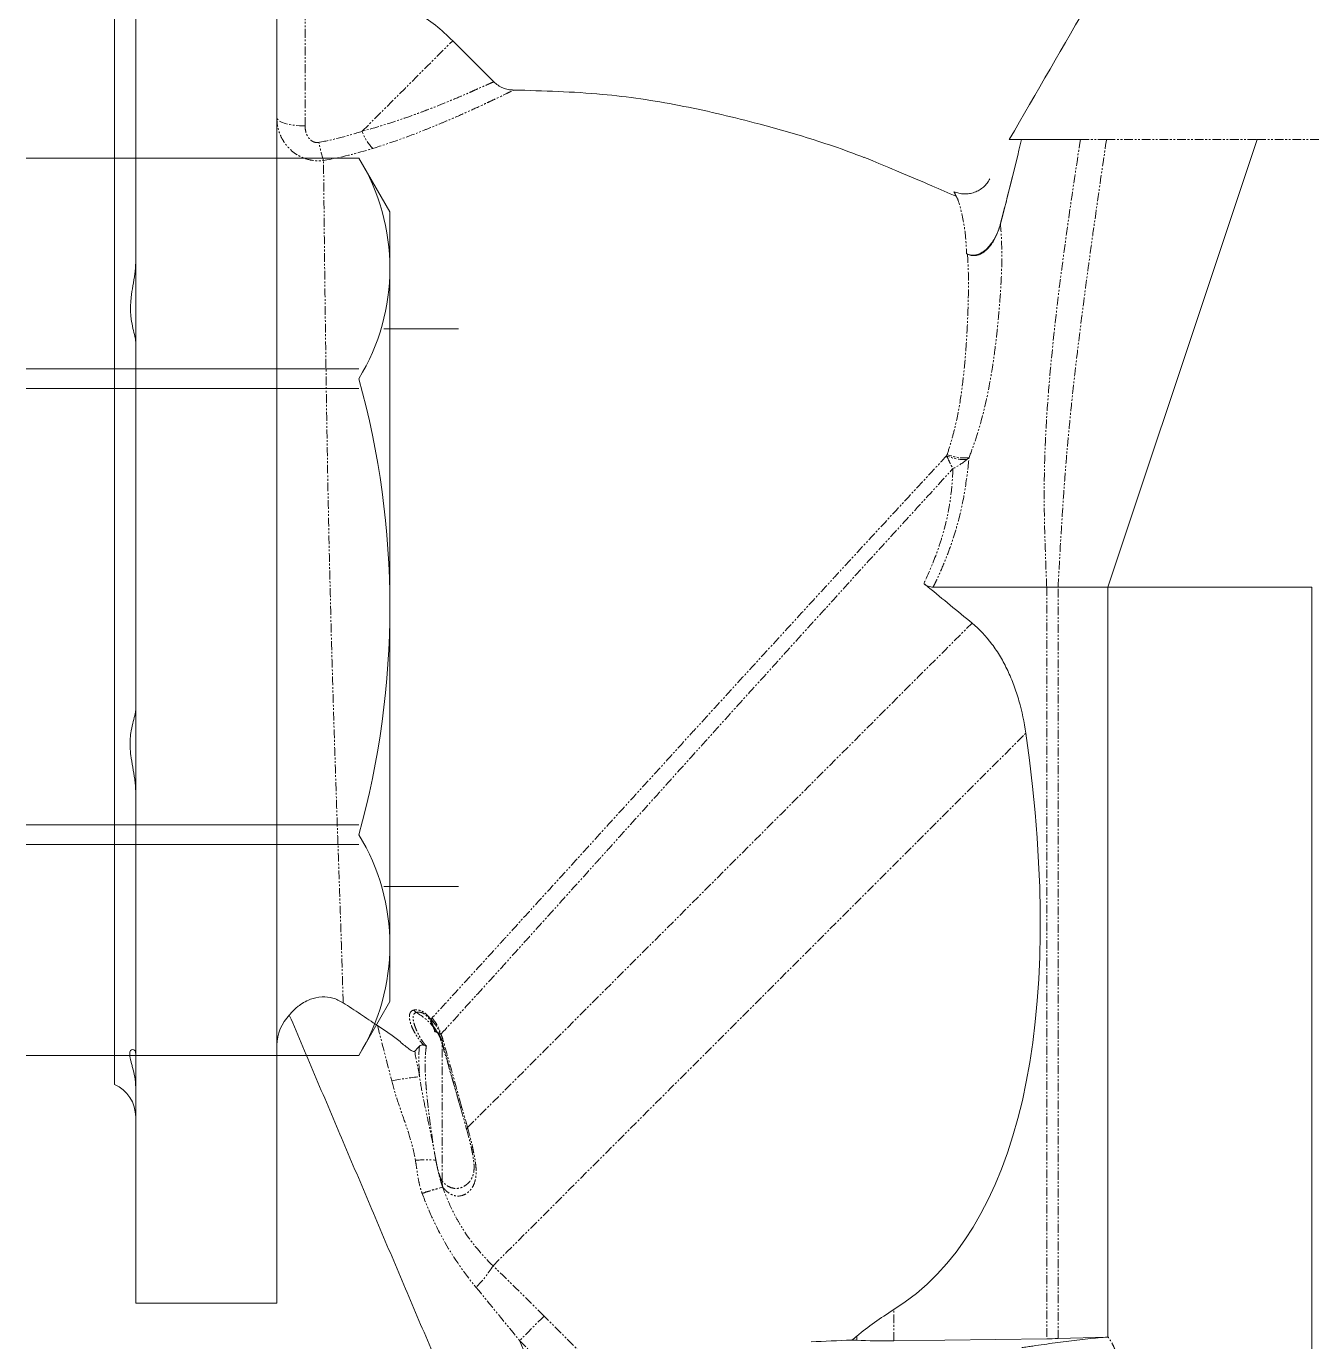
# Model space of a CAD drawing. Extents: x 2569 to 19597, y 1825 to 16548.
# Drawn here: x 16652.9 to 16798.5, y 15071.2 to 15220.3 of the extents above; entities that cross this region are included whole.
import ezdxf

# ---------------------------------------------------------------- set-up
doc = ezdxf.new("R2010")
doc.units = 0
doc.linetypes.add('PHANTOM', pattern=[2.5, 1.25, -0.25, 0.25, -0.25, 0.25, -0.25])
doc.layers.add('SAN-MC-VALVE', color=7, linetype='Continuous', lineweight=5)

# ---------------------------------------------------------------- blocks, each defined once
blk = doc.blocks.new('aaaqww')
at = {"color": 7, "linetype": 'Continuous', "lineweight": 5}
for p, q in [((-386919.99, 108867.11), (-386919.99, 108735.63)), ((-386985.15, 108842.31), (-386984.44, 108842.35)), ((-386957.54, 108842.14), (-386979.2, 108842.43)), ((-386948.86, 108841.91), (-386955.92, 108842.11)), ((-386948.86, 108735.63), (-386948.86, 108841.86)), ((-387086.61, 108727.11), (-387086.61, 108837.11)), ((-387066.61, 108727.11), (-387066.61, 108837.11)), ((-387089.61, 108727.11), (-387089.61, 108806.11)), ((-386957.54, 108735.63), (-386973.63, 108735.63)), ((-386955.92, 108735.63), (-386957.54, 108735.63)), ((-386948.87, 108735.63), (-386955.92, 108735.63)), ((-386919.99, 108735.63), (-386948.86, 108735.63)), ((-387089.61, 108648.11), (-387089.61, 108727.11)), ((-387086.61, 108617.11), (-387086.61, 108727.11)), ((-387066.61, 108617.11), (-387066.61, 108727.11)), ((-386961.11, 108672.21), (-386952.77, 108672.21)), ((-387041.69, 108658.19), (-387035.87, 108664.01))]:
    blk.add_line(p, q, dxfattribs=at)
at = {"color": 7, "linetype": 'PHANTOM', "lineweight": 5}
for p, q in [((-387026.82, 108855.12), (-387032.22, 108842.4)), ((-387032.22, 108842.4), (-387026.82, 108847.8)), ((-387019.27, 108848.4), (-387028.74, 108838.92)), ((-386984.44, 108841.75), (-386984.44, 108842.35)), ((-386979.2, 108842.43), (-386979.2, 108838.01)), ((-386957.54, 108735.63), (-386957.54, 108842.14)), ((-386955.92, 108842.11), (-386955.92, 108735.63)), ((-387043.19, 108819.8), (-387043.19, 108800.36)), ((-387043.19, 108800.36), (-387040.55, 108809.49)), ((-387043.19, 108800.01), (-387043.19, 108800.36)), ((-386952.77, 108672.21), (-386949.07, 108672.21)), ((-386949.07, 108672.21), (-386927.73, 108672.21)), ((-386927.73, 108672.21), (-386802.76, 108672.21)), ((-387062.61, 108670.27), (-387062.61, 108649.11))]:
    blk.add_line(p, q, dxfattribs=at)
at = {"color": 7, "linetype": 'PHANTOM', "lineweight": 5, "flags": 128}
for points in [[(-387028.74, 108838.92), (-387028.9, 108839.08), (-387029.16, 108839.34), (-387029.52, 108839.7), (-387029.95, 108840.13), (-387030.46, 108840.64), (-387031.02, 108841.19), (-387031.61, 108841.79), (-387032.22, 108842.4)], [(-387035.97, 108831.8), (-387035.14, 108830.96), (-387034.05, 108829.88), (-387032.72, 108828.54), (-387031.14, 108826.97), (-387029.33, 108825.16), (-387027.29, 108823.11), (-387025.03, 108820.85), (-387022.56, 108818.38), (-387019.88, 108815.71), (-387017.02, 108812.84), (-387013.98, 108809.8), (-387010.77, 108806.59), (-387007.4, 108803.23), (-387003.9, 108799.73), (-387000.27, 108796.1), (-386996.54, 108792.36), (-386992.7, 108788.53), (-386988.79, 108784.61), (-386984.81, 108780.63), (-386980.78, 108776.61), (-386976.72, 108772.55), (-386972.65, 108768.48), (-386968.58, 108764.4), (-386964.52, 108760.35), (-386960.5, 108756.33)], [(-387044.08, 108816.81), (-387044.08, 108816.81), (-387044.08, 108816.81), (-387044.08, 108816.81), (-387044.08, 108816.81), (-387044.08, 108816.81), (-387044.08, 108816.81), (-387044.08, 108816.81), (-387044.08, 108816.81)], [(-387039.59, 108812.2), (-387037.86, 108810.46), (-387035.9, 108808.51), (-387033.73, 108806.34), (-387031.36, 108803.96), (-387028.79, 108801.4), (-387026.04, 108798.65), (-387023.12, 108795.72), (-387020.04, 108792.64), (-387016.81, 108789.41), (-387013.44, 108786.05), (-387009.96, 108782.57), (-387006.37, 108778.98), (-387002.7, 108775.3), (-386998.94, 108771.55), (-386995.13, 108767.73), (-386991.27, 108763.88), (-386987.39, 108759.99), (-386983.49, 108756.1), (-386979.6, 108752.2), (-386975.73, 108748.33), (-386971.89, 108744.5), (-386968.11, 108740.72)], [(-387054.53, 108671.03), (-387052.38, 108668.88), (-387050.36, 108666.86), (-387048.49, 108664.99), (-387046.8, 108663.3), (-387045.31, 108661.81), (-387044.04, 108660.55), (-387043.01, 108659.51), (-387042.22, 108658.72), (-387041.69, 108658.19)], [(-387062.61, 108670.27), (-387063.39, 108670.25), (-387064.14, 108670.18), (-387064.83, 108670.08), (-387065.44, 108669.93), (-387065.93, 108669.75), (-387066.3, 108669.55), (-387066.53, 108669.33), (-387066.61, 108669.1)]]:
    blk.add_lwpolyline(points, dxfattribs=at)
at = {"color": 7, "linetype": 'PHANTOM', "lineweight": 5}
for centre, radius, start, end in [((-387049.19, 108823.7), 15.5, 31.488, 45.9092), ((-387035.4, 108852.2), 32.47, 250.8994, 256.2857), ((-387034.54, 108854.18), 34.58, 250.6332, 255.6898), ((-387040.45, 108819.93), 2.74, 164.6409, 182.7636), ((-387045.33, 108840.63), 23.85, 266.0492, 273.0071), ((-387039.21, 108812.54), 0.513, 189.4007, 221.6216), ((-387040.04, 108809.56), 0.508, 188.1842, 221.2521), ((-387043.25, 108839.48), 34.62, 258.1869, 264.8099), ((-387049.98, 108802.34), 7.07, 329.7881, 343.7825), ((-387042.7, 108800.08), 0.501, 187.8447, 220.3165), ((-387050.57, 108802.78), 7.81, 298.3328, 321.61), ((-387048.24, 108800.55), 5.04, 313.6181, 341.3909), ((-387048.49, 108800.33), 5.31, 316.6975, 345.2051), ((-387043.66, 108796.96), 1.26, 126.5752, 129.2136), ((-387048.1, 108800.92), 4.76, 320.6776, 331.9296), ((-387048.12, 108800.95), 4.76, 321.1712, 331.3568), ((-387041.69, 108797.97), 2.33, 159.5508, 162.0782), ((-387045, 108793.71), 2.88, 130.414, 140.0668), ((-386969.16, 108711.25), 6.31, 87.2336, 113.9472), ((-386969.26, 108711.11), 6.2, 83.3121, 112.7029), ((-387041.75, 108669.03), 19.24, 161.3867, 169.2907), ((-387048.33, 108668.9), 6.55, 135.8137, 161.0208)]:
    blk.add_arc(centre, radius, start, end, dxfattribs=at)
at = {"color": 7, "linetype": 'Continuous', "lineweight": 5}
for centre, radius, start, end in [((-387091.61, 108810.69), 5, 293.5782, 0), ((-387060.61, 108800.55), 6, 180.0594, 225.7903), ((-387062.61, 108679.11), 29.58, 302.3115, 315)]:
    blk.add_arc(centre, radius, start, end, dxfattribs=at)
for centre, major_axis, ratio, start_param, end_param in [((-386925.22, 108816.5), (108.54, -18.52), 0.170718, 2.184581, 2.249348), ((-387044.84, 108696.88), (51.94, 149.64), 0.410156, 6.135544, 6.148839), ((-386947.06, 108828.1), (49.96, -10.03), 0.205089, 2.310077, 2.456369), ((-386925.4, 108827.81), (49.96, -10.03), 0.205089, 2.268603, 2.310077), ((-387066.3, 108675.42), (84.99, 163.79), 0.405408, 5.424247, 6.250813)]:
    blk.add_ellipse(centre, major_axis=major_axis, ratio=ratio, start_param=start_param, end_param=end_param, dxfattribs=at)
for points, degree in [([(-387034.31, 108868.19), (-387064.84, 108796.26)], 1), ([(-386979.2, 108838.01), (-386981.1, 108839.19), (-386982.84, 108840.45), (-386984.44, 108841.75)], 3), ([(-386948.86, 108841.86), (-386948.86, 108841.87), (-386948.86, 108841.89), (-386948.86, 108841.91)], 3), ([(-387066.61, 108837.11), (-387086.61, 108837.11)], 1), ([(-387046.41, 108800.66), (-387046.66, 108800.93), (-387046.88, 108801.18), (-387047.08, 108801.39)], 3), ([(-387045.79, 108800.55), (-387045.67, 108800.6), (-387045.55, 108800.63), (-387045.42, 108800.65)], 3), ([(-386948.87, 108735.63), (-386941.82, 108714.49), (-386934.78, 108693.35), (-386927.73, 108672.21)], 3), ([(-386948.87, 108735.63), (-386948.86, 108735.63), (-386948.86, 108735.63), (-386948.86, 108735.63)], 3), ([(-386968.89, 108688.37), (-386968.85, 108688.39), (-386968.81, 108688.41), (-386968.77, 108688.43)], 3), ([(-386961.11, 108672.21), (-386962.07, 108676.22), (-386963.03, 108680.23), (-386964.09, 108684.2)], 3), ([(-386964.07, 108684.07), (-386963.03, 108680.14), (-386962.07, 108676.18), (-386961.11, 108672.21)], 3), ([(-386970.68, 108679.59), (-386970.33, 108680.29)], 1), ([(-386951.27, 108652.21), (-386955.13, 108658.88), (-386958.99, 108665.55), (-386962.84, 108672.21)], 3), ([(-386961.23, 108672.21), (-386962.06, 108672.21), (-386962.6, 108672.21), (-386962.84, 108672.21)], 3), ([(-386961.23, 108672.21), (-386961.19, 108672.21), (-386961.15, 108672.21), (-386961.11, 108672.21)], 3)]:
    blk.add_open_spline(points, degree=degree, dxfattribs=at)
at = {"color": 7, "linetype": 'PHANTOM', "lineweight": 5}
for points, knots in [([(-386947.37, 108846.28), (-386947.38, 108845.87), (-386947.41, 108845.47), (-386947.52, 108844.87), (-386947.56, 108844.68), (-386947.66, 108844.29), (-386947.72, 108844.09), (-386947.91, 108843.53), (-386948.07, 108843.17), (-386948.43, 108842.49), (-386948.64, 108842.16), (-386948.86, 108841.86)], [0, 0, 0, 0, 0.25, 0.25, 0.375, 0.375, 0.5, 0.5, 0.75, 0.75, 1, 1, 1, 1]), ([(-387046.01, 108821.56), (-387045.57, 108822.76), (-387045.07, 108823.95), (-387043.99, 108826.29), (-387043.4, 108827.43), (-387041.49, 108830.76), (-387040.04, 108832.85), (-387038.4, 108834.83)], [0, 0, 0, 0, 0.25, 0.25, 0.5, 0.5, 1, 1, 1, 1]), ([(-387035.97, 108831.8), (-387037.58, 108830.25), (-387038.98, 108828.55), (-387040.48, 108826.23), (-387040.76, 108825.75), (-387041.31, 108824.78), (-387041.57, 108824.29), (-387042.3, 108822.77), (-387042.73, 108821.73), (-387043.09, 108820.67)], [0, 0, 0, 0, 0.5, 0.5, 0.625, 0.625, 0.75, 0.75, 1, 1, 1, 1]), ([(-387043.09, 108820.67), (-387042.79, 108821.05), (-387042.48, 108821.32), (-387041.87, 108821.71), (-387041.57, 108821.83), (-387040.96, 108821.93), (-387040.66, 108821.92), (-387040.07, 108821.75), (-387039.78, 108821.6), (-387039.38, 108821.26), (-387039.25, 108821.13), (-387038.99, 108820.82), (-387038.88, 108820.64), (-387038.66, 108820.2), (-387038.57, 108819.95), (-387038.46, 108819.5), (-387038.43, 108819.34), (-387038.39, 108818.99), (-387038.37, 108818.8), (-387038.37, 108818.39), (-387038.37, 108818.17), (-387038.41, 108817.69), (-387038.43, 108817.45), (-387038.5, 108816.93), (-387038.54, 108816.67), (-387038.64, 108816.12), (-387038.7, 108815.84), (-387038.82, 108815.28), (-387038.88, 108815), (-387039.01, 108814.43), (-387039.08, 108814.15), (-387039.3, 108813.3), (-387039.44, 108812.74), (-387039.59, 108812.2)], [0, 0, 0, 0, 0.125, 0.125, 0.25, 0.25, 0.375, 0.375, 0.5, 0.5, 0.5625, 0.5625, 0.625, 0.625, 0.6875, 0.6875, 0.71875, 0.71875, 0.75, 0.75, 0.78125, 0.78125, 0.8125, 0.8125, 0.84375, 0.84375, 0.875, 0.875, 0.90625, 0.90625, 0.9375, 0.9375, 1, 1, 1, 1]), ([(-387046.98, 108816.84), (-387046.91, 108817.23), (-387046.85, 108817.62), (-387046.74, 108818.41), (-387046.68, 108818.81), (-387046.55, 108819.59), (-387046.47, 108819.98), (-387046.28, 108820.76), (-387046.16, 108821.14), (-387046.03, 108821.52)], [0, 0, 0, 0, 0.25, 0.25, 0.5, 0.5, 0.75, 0.75, 1, 1, 1, 1]), ([(-387043.1, 108820.65), (-387043.16, 108820.5), (-387043.21, 108820.35), (-387043.31, 108820.04), (-387043.36, 108819.89), (-387043.45, 108819.59), (-387043.49, 108819.44), (-387043.57, 108819.13), (-387043.62, 108818.97), (-387043.82, 108818.17), (-387043.96, 108817.5), (-387044.08, 108816.81)], [0, 0, 0, 0, 0.125, 0.125, 0.25, 0.25, 0.375, 0.375, 0.5, 0.5, 1, 1, 1, 1]), ([(-387043.19, 108819.8), (-387043.23, 108819.74), (-387043.27, 108819.67), (-387043.36, 108819.5), (-387043.4, 108819.4), (-387043.49, 108819.18), (-387043.53, 108819.06), (-387043.61, 108818.81), (-387043.65, 108818.68), (-387043.77, 108818.28), (-387043.84, 108817.99), (-387043.97, 108817.41), (-387044.03, 108817.11), (-387044.08, 108816.81)], [0, 0, 0, 0, 0.125, 0.125, 0.25, 0.25, 0.375, 0.375, 0.5, 0.5, 0.75, 0.75, 1, 1, 1, 1]), ([(-387039.72, 108812.46), (-387039.58, 108812.96), (-387039.44, 108813.47), (-387039.24, 108814.26), (-387039.18, 108814.53), (-387039.06, 108815.06), (-387039, 108815.32), (-387038.89, 108815.84), (-387038.85, 108816.11), (-387038.76, 108816.61), (-387038.73, 108816.85), (-387038.68, 108817.31), (-387038.67, 108817.54), (-387038.66, 108817.94), (-387038.67, 108818.13), (-387038.7, 108818.46), (-387038.73, 108818.62), (-387038.8, 108818.89), (-387038.83, 108819.01), (-387038.96, 108819.35), (-387039.07, 108819.54), (-387039.29, 108819.86), (-387039.41, 108820), (-387039.65, 108820.23), (-387039.78, 108820.33), (-387040.17, 108820.59), (-387040.43, 108820.71), (-387040.98, 108820.84), (-387041.26, 108820.85), (-387041.81, 108820.77), (-387042.09, 108820.67), (-387042.64, 108820.34), (-387042.92, 108820.11), (-387043.19, 108819.8)], [0, 0, 0, 0, 0.0625, 0.0625, 0.09375, 0.09375, 0.125, 0.125, 0.15625, 0.15625, 0.1875, 0.1875, 0.21875, 0.21875, 0.25, 0.25, 0.28125, 0.28125, 0.3125, 0.3125, 0.375, 0.375, 0.4375, 0.4375, 0.5, 0.5, 0.625, 0.625, 0.75, 0.75, 0.875, 0.875, 1, 1, 1, 1]), ([(-387050.33, 108805.59), (-387050.09, 108806.54), (-387049.81, 108807.47), (-387049.2, 108809.33), (-387048.87, 108810.26), (-387048.23, 108812.11), (-387047.92, 108813.04), (-387047.51, 108814.45), (-387047.38, 108814.92), (-387047.16, 108815.87), (-387047.06, 108816.35), (-387046.98, 108816.84)], [0, 0, 0, 0, 0.25, 0.25, 0.5, 0.5, 0.75, 0.75, 0.875, 0.875, 1, 1, 1, 1]), ([(-387044.08, 108816.81), (-387044.26, 108815.8), (-387044.45, 108814.79), (-387044.85, 108812.79), (-387045.07, 108811.8), (-387045.49, 108809.83), (-387045.7, 108808.85), (-387046.08, 108806.91), (-387046.25, 108805.95), (-387046.38, 108804.99)], [0, 0, 0, 0, 0.25, 0.25, 0.5, 0.5, 0.75, 0.75, 1, 1, 1, 1]), ([(-387044.08, 108816.81), (-387044.22, 108816.02), (-387044.35, 108815.23), (-387044.59, 108813.67), (-387044.71, 108812.89), (-387044.92, 108811.36), (-387045.02, 108810.59), (-387045.2, 108809.11), (-387045.28, 108808.39), (-387045.38, 108807.34), (-387045.41, 108807), (-387045.47, 108806.32), (-387045.49, 108805.98), (-387045.56, 108804.99), (-387045.58, 108804.37), (-387045.6, 108803.48), (-387045.6, 108803.19), (-387045.59, 108802.63), (-387045.58, 108802.35), (-387045.54, 108801.57), (-387045.5, 108801.08), (-387045.42, 108800.65)], [0, 0, 0, 0, 0.125, 0.125, 0.25, 0.25, 0.375, 0.375, 0.5, 0.5, 0.5625, 0.5625, 0.625, 0.625, 0.75, 0.75, 0.8125, 0.8125, 0.875, 0.875, 1, 1, 1, 1]), ([(-387040.43, 108809.22), (-387040.94, 108807.38), (-387041.46, 108805.53), (-387041.98, 108803.69), (-387042.34, 108802.38), (-387042.71, 108801.07), (-387043.08, 108799.76)], [0, 0, 0, 0, 0.006, 0.006, 0.006, 0.01026476, 0.01026476, 0.01026476, 0.01026476]), ([(-387046.41, 108800.66), (-387046.47, 108801.28), (-387046.5, 108801.96), (-387046.48, 108803.4), (-387046.44, 108804.17), (-387046.38, 108804.99)], [0, 0, 0, 0, 0.5, 0.5, 1, 1, 1, 1]), ([(-387047.21, 108795.56), (-387047.38, 108795.6), (-387047.52, 108795.68), (-387047.66, 108795.84), (-387047.7, 108795.91), (-387047.77, 108796.04), (-387047.79, 108796.11), (-387047.84, 108796.35), (-387047.84, 108796.52), (-387047.8, 108796.9), (-387047.76, 108797.1), (-387047.63, 108797.54), (-387047.55, 108797.77), (-387047.34, 108798.26), (-387047.21, 108798.52), (-387046.9, 108799.07), (-387046.72, 108799.36), (-387046.3, 108799.96), (-387046.06, 108800.27), (-387045.79, 108800.55)], [0, 0, 0, 0, 0.125, 0.125, 0.1875, 0.1875, 0.25, 0.25, 0.375, 0.375, 0.5, 0.5, 0.625, 0.625, 0.75, 0.75, 0.875, 0.875, 1, 1, 1, 1]), ([(-387045.42, 108800.65), (-387045.55, 108800.52), (-387045.67, 108800.38), (-387045.89, 108800.11), (-387045.99, 108799.96), (-387046.26, 108799.55), (-387046.41, 108799.28), (-387046.66, 108798.78), (-387046.77, 108798.54), (-387046.96, 108798.08), (-387047.04, 108797.86), (-387047.18, 108797.44), (-387047.23, 108797.24), (-387047.3, 108796.87), (-387047.32, 108796.7), (-387047.31, 108796.46), (-387047.29, 108796.39), (-387047.25, 108796.25), (-387047.23, 108796.19), (-387047.12, 108796.03), (-387047.01, 108795.95), (-387046.87, 108795.91)], [0, 0, 0, 0, 0.0625, 0.0625, 0.125, 0.125, 0.25, 0.25, 0.375, 0.375, 0.5, 0.5, 0.625, 0.625, 0.75, 0.75, 0.8125, 0.8125, 0.875, 0.875, 1, 1, 1, 1]), ([(-387043.87, 108798.78), (-387043.76, 108798.87), (-387043.64, 108798.99), (-387043.47, 108799.29), (-387043.41, 108799.41), (-387043.29, 108799.68), (-387043.24, 108799.84), (-387043.19, 108800.01)], [0, 0, 0, 0, 0.5, 0.5, 0.75, 0.75, 1, 1, 1, 1]), ([(-387046.87, 108795.91), (-387046.72, 108795.85), (-387046.54, 108795.83), (-387046.22, 108795.88), (-387046.09, 108795.92), (-387045.83, 108796.04), (-387045.69, 108796.13), (-387045.47, 108796.31), (-387045.4, 108796.37), (-387045.27, 108796.51), (-387045.2, 108796.59), (-387045.03, 108796.81), (-387044.93, 108796.96), (-387044.76, 108797.25), (-387044.69, 108797.39), (-387044.56, 108797.67), (-387044.5, 108797.8), (-387044.45, 108797.93)], [0, 0, 0, 0, 0.25, 0.25, 0.375, 0.375, 0.5, 0.5, 0.5625, 0.5625, 0.625, 0.625, 0.75, 0.75, 0.875, 0.875, 1, 1, 1, 1]), ([(-387044.77, 108796.9), (-387044.73, 108797.06), (-387044.66, 108797.24), (-387044.54, 108797.58), (-387044.48, 108797.75), (-387044.42, 108797.91)], [0, 0, 0, 0, 0.5, 0.5, 1, 1, 1, 1]), ([(-387043.91, 108798.68), (-387043.84, 108798.72), (-387043.76, 108798.76), (-387043.62, 108798.86), (-387043.54, 108798.92), (-387043.47, 108798.94)], [0, 0, 0, 0, 0.5, 0.5, 1, 1, 1, 1]), ([(-387043.36, 108798.97), (-387042.61, 108798.15), (-387041.77, 108797.23), (-387039.96, 108795.23), (-387038.97, 108794.15), (-387036.84, 108791.81), (-387035.7, 108790.55), (-387033.87, 108788.53), (-387033.25, 108787.83), (-387031.96, 108786.41), (-387031.3, 108785.68), (-387029.29, 108783.46), (-387027.9, 108781.91), (-387025, 108778.69), (-387023.49, 108777.02), (-387021.54, 108774.85), (-387021.15, 108774.42), (-387020.35, 108773.53), (-387019.95, 108773.09), (-387018.74, 108771.75), (-387017.93, 108770.84), (-387015.47, 108768.11), (-387013.81, 108766.26), (-387010.42, 108762.5), (-387008.7, 108760.58), (-387006.07, 108757.67), (-387005.19, 108756.69), (-387003.41, 108754.72), (-387002.52, 108753.73), (-386999.85, 108750.77), (-386998.07, 108748.81), (-386994.52, 108744.88), (-386992.75, 108742.92), (-386990.1, 108739.99), (-386989.21, 108739.02), (-386987.44, 108737.07), (-386986.56, 108736.09), (-386983.93, 108733.2), (-386982.22, 108731.31), (-386978.85, 108727.61), (-386977.19, 108725.8), (-386973.96, 108722.26), (-386972.37, 108720.52), (-386970.82, 108718.83)], [0, 0, 0, 0, 0.0625, 0.0625, 0.125, 0.125, 0.1875, 0.1875, 0.21875, 0.21875, 0.25, 0.25, 0.3125, 0.3125, 0.375, 0.375, 0.390625, 0.390625, 0.40625, 0.40625, 0.4375, 0.4375, 0.5, 0.5, 0.5625, 0.5625, 0.59375, 0.59375, 0.625, 0.625, 0.6875, 0.6875, 0.75, 0.75, 0.78125, 0.78125, 0.8125, 0.8125, 0.875, 0.875, 0.9375, 0.9375, 1, 1, 1, 1]), ([(-387044.77, 108796.9), (-387044.86, 108796.77), (-387044.96, 108796.64), (-387045.17, 108796.4), (-387045.28, 108796.29), (-387045.51, 108796.07), (-387045.63, 108795.98), (-387045.87, 108795.82), (-387045.99, 108795.75), (-387046.22, 108795.65), (-387046.33, 108795.61), (-387046.53, 108795.56), (-387046.63, 108795.54), (-387046.9, 108795.51), (-387047.06, 108795.53), (-387047.21, 108795.56)], [0, 0, 0, 0, 0.125, 0.125, 0.25, 0.25, 0.375, 0.375, 0.5, 0.5, 0.625, 0.625, 0.75, 0.75, 1, 1, 1, 1]), ([(-386971.72, 108717.01), (-386972.49, 108717.85), (-386973.28, 108718.69), (-386974.87, 108720.41), (-386975.67, 108721.27), (-386978.1, 108723.9), (-386979.75, 108725.69), (-386983.13, 108729.34), (-386984.84, 108731.21), (-386987.04, 108733.59), (-386987.48, 108734.07), (-386988.36, 108735.03), (-386988.81, 108735.52), (-386990.14, 108736.97), (-386991.03, 108737.94), (-386993.7, 108740.85), (-386995.48, 108742.79), (-386999.05, 108746.69), (-387000.84, 108748.64), (-387003.52, 108751.58), (-387004.42, 108752.56), (-387006.21, 108754.52), (-387007.1, 108755.5), (-387009.75, 108758.4), (-387011.48, 108760.31), (-387014.9, 108764.06), (-387016.57, 108765.9), (-387019.05, 108768.62), (-387019.87, 108769.52), (-387021.49, 108771.3), (-387022.29, 108772.19), (-387024.66, 108774.78), (-387026.17, 108776.45), (-387029.09, 108779.66), (-387030.5, 108781.21), (-387032.52, 108783.43), (-387033.18, 108784.16), (-387034.15, 108785.22), (-387034.47, 108785.57), (-387035.1, 108786.26), (-387035.41, 108786.61), (-387036.94, 108788.29), (-387038.09, 108789.54), (-387040.23, 108791.88), (-387041.22, 108792.97), (-387043.04, 108794.96), (-387043.87, 108795.86), (-387044.63, 108796.68)], [0, 0, 0, 0, 0.03125, 0.03125, 0.0625, 0.0625, 0.125, 0.125, 0.1875, 0.1875, 0.203125, 0.203125, 0.21875, 0.21875, 0.25, 0.25, 0.3125, 0.3125, 0.375, 0.375, 0.40625, 0.40625, 0.4375, 0.4375, 0.5, 0.5, 0.5625, 0.5625, 0.59375, 0.59375, 0.625, 0.625, 0.6875, 0.6875, 0.75, 0.75, 0.78125, 0.78125, 0.796875, 0.796875, 0.8125, 0.8125, 0.875, 0.875, 0.9375, 0.9375, 1, 1, 1, 1]), ([(-387057.21, 108794.51), (-387057.23, 108793.89), (-387057.25, 108793), (-387057.3, 108791.56), (-387057.31, 108791.26), (-387057.33, 108790.62), (-387057.34, 108790.28), (-387057.37, 108789.23), (-387057.39, 108788.48), (-387057.47, 108786.06), (-387057.53, 108784.24), (-387057.62, 108781.71), (-387057.64, 108781.19), (-387057.67, 108780.12), (-387057.69, 108779.57), (-387057.75, 108777.91), (-387057.79, 108776.76), (-387057.91, 108773.2), (-387058, 108770.68), (-387058.14, 108766.69), (-387058.18, 108765.33), (-387058.25, 108763.22), (-387058.28, 108762.51), (-387058.32, 108761.09), (-387058.35, 108760.37), (-387058.47, 108756.76), (-387058.56, 108753.79), (-387058.7, 108749.21), (-387058.74, 108747.67), (-387058.81, 108745.33), (-387058.83, 108744.54), (-387058.88, 108742.96), (-387058.9, 108742.16), (-387059, 108738.17), (-387059.08, 108734.97), (-387059.23, 108728.57), (-387059.3, 108725.36), (-387059.39, 108720.55), (-387059.42, 108718.94), (-387059.47, 108715.76), (-387059.5, 108714.2), (-387059.58, 108709.55), (-387059.62, 108706.54), (-387059.68, 108702.13), (-387059.7, 108700.68), (-387059.74, 108697.82), (-387059.76, 108696.43), (-387059.81, 108692.37), (-387059.84, 108689.82), (-387059.88, 108686.22), (-387059.89, 108685.06), (-387059.91, 108682.82), (-387059.93, 108681.74), (-387059.96, 108678.66), (-387059.98, 108676.81), (-387059.99, 108675.17)], [0, 0, 0, 0, 0.0625, 0.0625, 0.078125, 0.078125, 0.09375, 0.09375, 0.125, 0.125, 0.1875, 0.1875, 0.203125, 0.203125, 0.21875, 0.21875, 0.25, 0.25, 0.3125, 0.3125, 0.34375, 0.34375, 0.359375, 0.359375, 0.375, 0.375, 0.4375, 0.4375, 0.46875, 0.46875, 0.484375, 0.484375, 0.5, 0.5, 0.5625, 0.5625, 0.625, 0.625, 0.65625, 0.65625, 0.6875, 0.6875, 0.75, 0.75, 0.78125, 0.78125, 0.8125, 0.8125, 0.875, 0.875, 0.90625, 0.90625, 0.9375, 0.9375, 1, 1, 1, 1]), ([(-386970.82, 108718.83), (-386970.87, 108720.11), (-386970.96, 108721.41), (-386971.3, 108724.05), (-386971.55, 108725.39), (-386972.05, 108727.44), (-386972.25, 108728.13), (-386972.67, 108729.52), (-386972.91, 108730.21), (-386973.68, 108732.3), (-386974.28, 108733.7), (-386974.95, 108735.11)], [0, 0, 0, 0, 0.25, 0.25, 0.5, 0.5, 0.625, 0.625, 0.75, 0.75, 1, 1, 1, 1]), ([(-386973.63, 108735.63), (-386973.53, 108735.43), (-386973.43, 108735.23), (-386973.24, 108734.84), (-386973.15, 108734.64), (-386972.87, 108734.04), (-386972.7, 108733.65), (-386972.18, 108732.47), (-386971.86, 108731.68), (-386971.26, 108730.12), (-386970.99, 108729.34), (-386970.49, 108727.78), (-386970.26, 108727), (-386969.65, 108724.7), (-386969.34, 108723.18), (-386968.86, 108720.19), (-386968.68, 108718.72), (-386968.54, 108717.27)], [0, 0, 0, 0, 0.03125, 0.03125, 0.0625, 0.0625, 0.125, 0.125, 0.25, 0.25, 0.375, 0.375, 0.5, 0.5, 0.75, 0.75, 1, 1, 1, 1]), ([(-386957.54, 108735.63), (-386957.6, 108734.12), (-386957.76, 108730.08), (-386957.91, 108724.73), (-386957.88, 108719.46), (-386957.75, 108715), (-386957.23, 108706.17), (-386956.28, 108697.3), (-386955.23, 108689.16), (-386954.27, 108682.12), (-386953.4, 108676.39), (-386952.77, 108672.21)], [0, 0, 0, 0, 0.078125, 0.208333, 0.270833, 0.333333, 0.416667, 0.666667, 0.713542, 0.791667, 1, 1, 1, 1]), ([(-386955.92, 108735.63), (-386955.84, 108734.05), (-386955.61, 108729.83), (-386955.28, 108724.29), (-386954.88, 108718.96), (-386954.51, 108714.53), (-386953.66, 108705.93), (-386952.61, 108697.47), (-386951.53, 108689.44), (-386950.56, 108682.4), (-386949.7, 108676.5), (-386949.07, 108672.21)], [0, 0, 0, 0, 0.078125, 0.208333, 0.270833, 0.333333, 0.416667, 0.666667, 0.713542, 0.791667, 1, 1, 1, 1]), ([(-386971.72, 108717.01), (-386971.57, 108717.35), (-386971.41, 108717.68), (-386971.11, 108718.28), (-386970.96, 108718.57), (-386970.82, 108718.83)], [0, 0, 0, 0, 0.5, 0.5, 1, 1, 1, 1]), ([(-386968.77, 108688.43), (-386968.7, 108689.28), (-386968.66, 108690.19), (-386968.62, 108692.08), (-386968.62, 108693.07), (-386968.65, 108695.15), (-386968.68, 108696.23), (-386968.78, 108698.49), (-386968.84, 108699.67), (-386969, 108702.11), (-386969.09, 108703.37), (-386969.35, 108705.94), (-386969.5, 108707.25), (-386969.9, 108709.93), (-386970.14, 108711.29), (-386970.62, 108713.35), (-386970.8, 108714.04), (-386971.19, 108715.43), (-386971.41, 108716.13), (-386971.65, 108716.83)], [0, 0, 0, 0, 0.125, 0.125, 0.25, 0.25, 0.375, 0.375, 0.5, 0.5, 0.625, 0.625, 0.75, 0.75, 0.875, 0.875, 0.9375, 0.9375, 1, 1, 1, 1]), ([(-386968.54, 108717.27), (-386968.22, 108716.44), (-386967.92, 108715.61), (-386967.37, 108713.95), (-386967.12, 108713.12), (-386966.43, 108710.65), (-386966.06, 108709.02), (-386965.44, 108705.81), (-386965.18, 108704.23), (-386964.87, 108701.92), (-386964.77, 108701.16), (-386964.59, 108699.67), (-386964.52, 108698.93), (-386964.3, 108696.78), (-386964.19, 108695.41), (-386964.02, 108692.82), (-386963.95, 108691.59), (-386963.89, 108689.25), (-386963.89, 108688.15), (-386963.95, 108686.07), (-386964.01, 108685.1), (-386964.09, 108684.2)], [0, 0, 0, 0, 0.0625, 0.0625, 0.125, 0.125, 0.25, 0.25, 0.375, 0.375, 0.4375, 0.4375, 0.5, 0.5, 0.625, 0.625, 0.75, 0.75, 0.875, 0.875, 1, 1, 1, 1]), ([(-386970.33, 108680.29), (-386970.28, 108680.39), (-386970.08, 108680.76), (-386969.73, 108681.95), (-386969.33, 108683.75), (-386969, 108685.9), (-386968.93, 108687.55), (-386968.89, 108688.37)], [0, 0, 0, 0, 0.080956, 0.319453, 0.559542, 0.779235, 1, 1, 1, 1]), ([(-387066.61, 108669.1), (-387066.61, 108669.52), (-387066.57, 108669.94), (-387066.41, 108670.76), (-387066.28, 108671.16), (-387065.96, 108671.94), (-387065.75, 108672.31), (-387065.28, 108673), (-387065.01, 108673.32), (-387064.39, 108673.91), (-387064.05, 108674.16), (-387063.51, 108674.49), (-387063.32, 108674.59), (-387062.93, 108674.77), (-387062.73, 108674.85), (-387062.12, 108675.05), (-387061.7, 108675.14), (-387060.85, 108675.22), (-387060.42, 108675.22), (-387059.99, 108675.17)], [0, 0, 0, 0, 0.125, 0.125, 0.25, 0.25, 0.375, 0.375, 0.5, 0.5, 0.625, 0.625, 0.6875, 0.6875, 0.75, 0.75, 0.875, 0.875, 1, 1, 1, 1]), ([(-387060.66, 108672.6), (-387060.81, 108672.63), (-387060.96, 108672.63), (-387061.25, 108672.59), (-387061.39, 108672.54), (-387061.65, 108672.4), (-387061.77, 108672.31), (-387061.98, 108672.11), (-387062.07, 108672), (-387062.23, 108671.76), (-387062.3, 108671.64), (-387062.42, 108671.38), (-387062.46, 108671.24), (-387062.57, 108670.83), (-387062.61, 108670.56), (-387062.61, 108670.27)], [0, 0, 0, 0, 0.125, 0.125, 0.25, 0.25, 0.375, 0.375, 0.5, 0.5, 0.625, 0.625, 0.75, 0.75, 1, 1, 1, 1]), ([(-387054.53, 108671.03), (-387055.5, 108671.35), (-387056.5, 108671.64), (-387058.55, 108672.17), (-387059.59, 108672.41), (-387060.66, 108672.6)], [0, 0, 0, 0, 0.5, 0.5, 1, 1, 1, 1]), ([(-387053.03, 108673.46), (-387050.42, 108672.65), (-387048, 108671.77), (-387045.2, 108670.66), (-387044.65, 108670.44), (-387043.58, 108670), (-387043.06, 108669.78), (-387041.55, 108669.14), (-387040.61, 108668.73), (-387038.88, 108667.95), (-387038.08, 108667.58), (-387036.98, 108667.07), (-387036.63, 108666.91), (-387035.98, 108666.6), (-387035.68, 108666.46), (-387034.83, 108666.05), (-387034.35, 108665.82), (-387033.76, 108665.53), (-387033.58, 108665.45), (-387033.27, 108665.3), (-387033.14, 108665.24), (-387033.03, 108665.18)], [0, 0, 0, 0, 0.25, 0.25, 0.3125, 0.3125, 0.375, 0.375, 0.5, 0.5, 0.625, 0.625, 0.6875, 0.6875, 0.75, 0.75, 0.875, 0.875, 0.9375, 0.9375, 1, 1, 1, 1]), ([(-387035.87, 108664.01), (-387035.98, 108664.06), (-387036.11, 108664.12), (-387036.41, 108664.25), (-387036.58, 108664.33), (-387037.15, 108664.58), (-387037.6, 108664.78), (-387038.4, 108665.13), (-387038.69, 108665.26), (-387039.3, 108665.53), (-387039.62, 108665.67), (-387040.64, 108666.11), (-387041.39, 108666.42), (-387043.01, 108667.09), (-387043.88, 108667.44), (-387045.28, 108667.98), (-387045.76, 108668.17), (-387046.76, 108668.54), (-387047.26, 108668.73), (-387049.86, 108669.65), (-387052.1, 108670.38), (-387054.53, 108671.03)], [0, 0, 0, 0, 0.0625, 0.0625, 0.125, 0.125, 0.25, 0.25, 0.3125, 0.3125, 0.375, 0.375, 0.5, 0.5, 0.625, 0.625, 0.6875, 0.6875, 0.75, 0.75, 1, 1, 1, 1])]:
    blk.add_open_spline(points, degree=3, knots=knots, dxfattribs=at)
for points in [[(-387038.4, 108834.83), (-387036.33, 108837.34), (-387034.27, 108839.86), (-387032.22, 108842.4)], [(-387028.74, 108838.92), (-387031.14, 108836.52), (-387033.55, 108834.15), (-387035.97, 108831.8)], [(-387046.03, 108821.52), (-387046.02, 108821.53), (-387046.02, 108821.54), (-387046.01, 108821.56)], [(-387043.09, 108820.67), (-387043.09, 108820.67), (-387043.1, 108820.66), (-387043.1, 108820.65)], [(-387040.55, 108809.49), (-387040.27, 108810.48), (-387039.99, 108811.47), (-387039.72, 108812.46)], [(-387039.59, 108812.2), (-387039.87, 108811.21), (-387040.15, 108810.22), (-387040.43, 108809.22)], [(-387043.19, 108800.01), (-387042.31, 108803.17), (-387041.43, 108806.33), (-387040.55, 108809.49)], [(-387052.35, 108797.76), (-387051.67, 108800.37), (-387051, 108802.98), (-387050.33, 108805.59)], [(-387046.38, 108804.99), (-387046.61, 108803.79), (-387046.84, 108802.59), (-387047.08, 108801.39)], [(-387043.08, 108799.76), (-387043.16, 108799.47), (-387043.25, 108799.2), (-387043.36, 108798.97)], [(-387044.45, 108797.93), (-387044.35, 108798.17), (-387044.28, 108798.4), (-387044.23, 108798.61)], [(-387044.42, 108797.91), (-387044.42, 108797.93), (-387044.41, 108797.95), (-387044.4, 108797.97)], [(-387044.4, 108797.97), (-387044.33, 108798.19), (-387044.27, 108798.41), (-387044.23, 108798.61)], [(-387044.23, 108798.61), (-387044.12, 108798.63), (-387044, 108798.67), (-387043.87, 108798.78)], [(-387043.93, 108798.67), (-387044.04, 108798.62), (-387044.13, 108798.6), (-387044.23, 108798.61)], [(-387043.93, 108798.67), (-387043.92, 108798.67), (-387043.92, 108798.68), (-387043.91, 108798.68)], [(-387043.47, 108798.94), (-387043.43, 108798.95), (-387043.4, 108798.96), (-387043.36, 108798.97)], [(-387044.63, 108796.68), (-387044.68, 108796.74), (-387044.73, 108796.82), (-387044.77, 108796.9)], [(-386968.85, 108717.55), (-386969.47, 108718.06), (-386970.13, 108718.49), (-386970.82, 108718.83)], [(-386968.85, 108717.55), (-386968.74, 108717.46), (-386968.64, 108717.36), (-386968.54, 108717.27)], [(-386971.65, 108716.83), (-386971.67, 108716.89), (-386971.7, 108716.95), (-386971.72, 108717.01)], [(-387059.99, 108675.17), (-387057.57, 108674.75), (-387055.26, 108674.16), (-387053.03, 108673.46)]]:
    blk.add_open_spline(points, degree=3, dxfattribs=at)
at = {"color": 7, "linetype": 'Continuous', "lineweight": 5}
for points, knots in [([(-386948.86, 108841.91), (-386949.76, 108841.95), (-386950.72, 108842.03), (-386952.22, 108842.19), (-386952.73, 108842.25), (-386953.76, 108842.38), (-386954.28, 108842.44), (-386955.83, 108842.65), (-386956.87, 108842.79), (-386958.44, 108843.01), (-386958.97, 108843.09), (-386959.76, 108843.2), (-386960.02, 108843.24), (-386960.54, 108843.31), (-386960.81, 108843.35), (-386961.07, 108843.39)], [0, 0, 0, 0, 0.25, 0.25, 0.375, 0.375, 0.5, 0.5, 0.75, 0.75, 0.875, 0.875, 0.9375, 0.9375, 1, 1, 1, 1]), ([(-387086.61, 108801.77), (-387086.61, 108801.55), (-387086.67, 108801.39), (-387086.83, 108801.18), (-387086.94, 108801.13), (-387087.15, 108801.13), (-387087.26, 108801.19), (-387087.41, 108801.42), (-387087.45, 108801.59), (-387087.45, 108801.92), (-387087.44, 108802.04), (-387087.4, 108802.32), (-387087.37, 108802.47), (-387087.29, 108802.79), (-387087.25, 108802.96), (-387087.15, 108803.32), (-387087.1, 108803.51), (-387086.94, 108804.11), (-387086.83, 108804.55), (-387086.67, 108805.5), (-387086.61, 108806.02), (-387086.61, 108806.55)], [0, 0, 0, 0, 0.125, 0.125, 0.25, 0.25, 0.375, 0.375, 0.5, 0.5, 0.5625, 0.5625, 0.625, 0.625, 0.6875, 0.6875, 0.75, 0.75, 0.875, 0.875, 1, 1, 1, 1]), ([(-387047.08, 108801.39), (-387047.1, 108801.42), (-387047.14, 108801.43), (-387047.23, 108801.43), (-387047.29, 108801.41), (-387047.5, 108801.33), (-387047.67, 108801.22), (-387048.05, 108800.95), (-387048.26, 108800.78), (-387048.7, 108800.42), (-387048.92, 108800.23), (-387049.39, 108799.83), (-387049.63, 108799.63), (-387050.14, 108799.25), (-387050.41, 108799.06), (-387051.22, 108798.51), (-387051.78, 108798.15), (-387052.35, 108797.76)], [0, 0, 0, 0, 0.0625, 0.0625, 0.125, 0.125, 0.25, 0.25, 0.375, 0.375, 0.5, 0.5, 0.625, 0.625, 0.75, 0.75, 1, 1, 1, 1]), ([(-387045.79, 108800.55), (-387045.88, 108800.52), (-387045.95, 108800.5), (-387046.08, 108800.5), (-387046.13, 108800.51), (-387046.28, 108800.55), (-387046.35, 108800.6), (-387046.41, 108800.66)], [0, 0, 0, 0, 0.25, 0.25, 0.5, 0.5, 1, 1, 1, 1]), ([(-387057.21, 108794.51), (-387056.4, 108795.04), (-387055.59, 108795.58), (-387053.97, 108796.67), (-387053.16, 108797.21), (-387052.35, 108797.76)], [0, 0, 0, 0, 0.5, 0.5, 1, 1, 1, 1]), ([(-387057.21, 108794.51), (-387057.7, 108794.26), (-387058.68, 108793.74), (-387060.37, 108793.62), (-387062.2, 108794.04), (-387063.75, 108795.07), (-387064.54, 108795.92), (-387064.83, 108796.28), (-387064.81, 108796.25), (-387064.8, 108796.24)], [0, 0, 0, 0, 0.111803, 0.223474, 0.367769, 0.579457, 0.802407, 0.938023, 1, 1, 1, 1]), ([(-387086.61, 108753.02), (-387086.61, 108753.14), (-387086.62, 108753.27), (-387086.67, 108753.55), (-387086.7, 108753.7), (-387086.82, 108754.19), (-387086.92, 108754.56), (-387087.12, 108755.38), (-387087.22, 108755.82), (-387087.33, 108756.54), (-387087.36, 108756.78), (-387087.39, 108757.29), (-387087.4, 108757.55), (-387087.4, 108758.08), (-387087.39, 108758.35), (-387087.36, 108758.9), (-387087.33, 108759.18), (-387087.22, 108760.02), (-387087.12, 108760.58), (-387086.92, 108761.72), (-387086.82, 108762.28), (-387086.7, 108763.11), (-387086.67, 108763.39), (-387086.62, 108763.94), (-387086.61, 108764.22), (-387086.61, 108764.49)], [0, 0, 0, 0, 0.0625, 0.0625, 0.125, 0.125, 0.25, 0.25, 0.375, 0.375, 0.4375, 0.4375, 0.5, 0.5, 0.5625, 0.5625, 0.625, 0.625, 0.75, 0.75, 0.875, 0.875, 0.9375, 0.9375, 1, 1, 1, 1]), ([(-386968.11, 108740.72), (-386967.08, 108741.56), (-386966.15, 108742.55), (-386965.08, 108743.98), (-386964.88, 108744.27), (-386964.48, 108744.88), (-386964.28, 108745.19), (-386963.72, 108746.13), (-386963.38, 108746.78), (-386962.75, 108748.12), (-386962.45, 108748.82), (-386961.92, 108750.25), (-386961.68, 108750.99), (-386961.04, 108753.22), (-386960.73, 108754.76), (-386960.5, 108756.33)], [0, 0, 0, 0, 0.25, 0.25, 0.3125, 0.3125, 0.375, 0.375, 0.5, 0.5, 0.625, 0.625, 0.75, 0.75, 1, 1, 1, 1]), ([(-386974.95, 108735.11), (-386974.73, 108735.28), (-386974.52, 108735.46), (-386974.31, 108735.63), (-386972.24, 108737.32), (-386970.18, 108739.02), (-386968.11, 108740.72)], [-0.00098196, -0.00098196, -0.00098196, -0.00098196, 0, 0, 0, 0.00955824, 0.00955824, 0.00955824, 0.00955824]), ([(-386974.95, 108735.11), (-386974.75, 108735.27), (-386974.54, 108735.4), (-386974.21, 108735.54), (-386974.09, 108735.57), (-386973.86, 108735.62), (-386973.74, 108735.63), (-386973.63, 108735.63)], [0, 0, 0, 0, 0.5, 0.5, 0.75, 0.75, 1, 1, 1, 1]), ([(-387086.61, 108689.62), (-387086.61, 108690.16), (-387086.66, 108690.7), (-387086.81, 108691.8), (-387086.9, 108692.36), (-387087.09, 108693.47), (-387087.18, 108694.02), (-387087.27, 108694.85), (-387087.3, 108695.12), (-387087.33, 108695.65), (-387087.35, 108696.18), (-387087.33, 108696.68), (-387087.3, 108697.18), (-387087.27, 108697.42), (-387087.17, 108698.13), (-387087.09, 108698.56), (-387086.9, 108699.36), (-387086.8, 108699.73), (-387086.66, 108700.38), (-387086.61, 108700.66), (-387086.61, 108700.9)], [0, 0, 0, 0, 0.125, 0.125, 0.25, 0.25, 0.375, 0.375, 0.4375, 0.4375, 0.5, 0.5625, 0.5625, 0.625, 0.625, 0.75, 0.75, 0.875, 0.875, 1, 1, 1, 1]), ([(-386968.89, 108688.37), (-386968.72, 108688.45), (-386968.55, 108688.52), (-386968.18, 108688.59), (-386968, 108688.6), (-386967.65, 108688.57), (-386967.48, 108688.54), (-386967.16, 108688.44), (-386967.01, 108688.37), (-386966.6, 108688.15), (-386966.35, 108687.97), (-386965.91, 108687.57), (-386965.72, 108687.35), (-386965.18, 108686.67), (-386964.89, 108686.18), (-386964.41, 108685.15), (-386964.22, 108684.62), (-386964.07, 108684.07)], [0, 0, 0, 0, 0.0625, 0.0625, 0.125, 0.125, 0.1875, 0.1875, 0.25, 0.25, 0.375, 0.375, 0.5, 0.5, 0.75, 0.75, 1, 1, 1, 1]), ([(-386964.09, 108684.2), (-386964.23, 108684.74), (-386964.42, 108685.27), (-386964.88, 108686.27), (-386965.15, 108686.75), (-386965.67, 108687.43), (-386965.86, 108687.64), (-386966.28, 108688.04), (-386966.52, 108688.22), (-386966.93, 108688.44), (-386967.07, 108688.51), (-386967.38, 108688.6), (-386967.55, 108688.64), (-386967.89, 108688.66), (-386968.07, 108688.65), (-386968.43, 108688.58), (-386968.6, 108688.51), (-386968.77, 108688.43)], [0, 0, 0, 0, 0.25, 0.25, 0.5, 0.5, 0.625, 0.625, 0.75, 0.75, 0.8125, 0.8125, 0.875, 0.875, 0.9375, 0.9375, 1, 1, 1, 1]), ([(-386983.42, 108674.69), (-386983.02, 108674.86), (-386981.57, 108675.46), (-386978.25, 108676.88), (-386974.22, 108678.57), (-386971.48, 108679.75), (-386970.32, 108680.26)], [0, 0, 0, 0, 0.115296, 0.415156, 0.750352, 1, 1, 1, 1]), ([(-386965.59, 108677.76), (-386965.7, 108677.98), (-386965.84, 108678.19), (-386966.14, 108678.58), (-386966.31, 108678.76), (-386966.69, 108679.09), (-386966.89, 108679.23), (-386967.31, 108679.48), (-386967.54, 108679.59), (-386968.01, 108679.76), (-386968.25, 108679.82), (-386968.74, 108679.9), (-386968.99, 108679.91), (-386969.48, 108679.9), (-386969.73, 108679.87), (-386970.21, 108679.76), (-386970.45, 108679.69), (-386970.68, 108679.59)], [0, 0, 0, 0, 0.125, 0.125, 0.25, 0.25, 0.375, 0.375, 0.5, 0.5, 0.625, 0.625, 0.75, 0.75, 0.875, 0.875, 1, 1, 1, 1]), ([(-386983.44, 108674.73), (-386984.19, 108674.44), (-386989.27, 108672.52), (-386997.99, 108669.96), (-387009.61, 108667.21), (-387021, 108665.51), (-387028.85, 108665.3), (-387033.03, 108665.18)], [0, 0, 0, 0, 0.047548, 0.320863, 0.536364, 0.753247, 1, 1, 1, 1]), ([(-387035.87, 108664.01), (-387035.69, 108664.2), (-387035.48, 108664.37), (-387035.05, 108664.66), (-387034.81, 108664.78), (-387034.33, 108664.98), (-387034.08, 108665.06), (-387033.56, 108665.16), (-387033.3, 108665.18), (-387033.03, 108665.18)], [0, 0, 0, 0, 0.25, 0.25, 0.5, 0.5, 0.75, 0.75, 1, 1, 1, 1])]:
    blk.add_open_spline(points, degree=3, knots=knots, dxfattribs=at)

msp = doc.modelspace()

# ---------------------------------------------------------------- linework, layer by layer
at = {"layer": 'SAN-MC-VALVE', "linetype": 'Continuous', "lineweight": 5}
for p, q in [((16690.55254, 15205.34816), (16652.85833, 15205.34816)), ((16690.55254, 15205.34816), (16694.06927, 15199.25701)), ((16694.06927, 15199.25701), (16694.06927, 15109.72197)), ((16701.8344, 15185.97454), (16693.36286, 15185.97454)), ((16690.55254, 15181.45368), (16652.85833, 15181.45368)), ((16690.55254, 15179.21837), (16652.85833, 15179.21837)), ((16690.55254, 15129.76197), (16652.85833, 15129.76197)), ((16690.55254, 15127.52666), (16652.85833, 15127.52666)), ((16701.8344, 15122.76273), (16693.36286, 15122.76273)), ((16690.55254, 15103.63082), (16694.06927, 15109.72197)), ((16690.55254, 15103.63082), (16652.85833, 15103.63082))]:
    msp.add_line(p, q, dxfattribs=at)
for centre, radius, start, end in [((16670.07409, 15192.84209), 23.99518, 328.5878332, 31.4121668), ((16597.33011, 15154.48949), 96.73916, 344.5036126, 15.4963708), ((16670.07409, 15116.13688), 23.99518, 328.5878332, 31.4121668)]:
    msp.add_arc(centre, radius, start, end, dxfattribs=at)

# ---------------------------------------------------------------- block references
at = {"xscale": -0.8, "yscale": 0.8, "zscale": 0.8, "rotation": 180}
msp.add_blockref('aaaqww', (326334.54162, 102145.20973, 4731.76976), dxfattribs=at)

doc.saveas('drawing.dxf')
